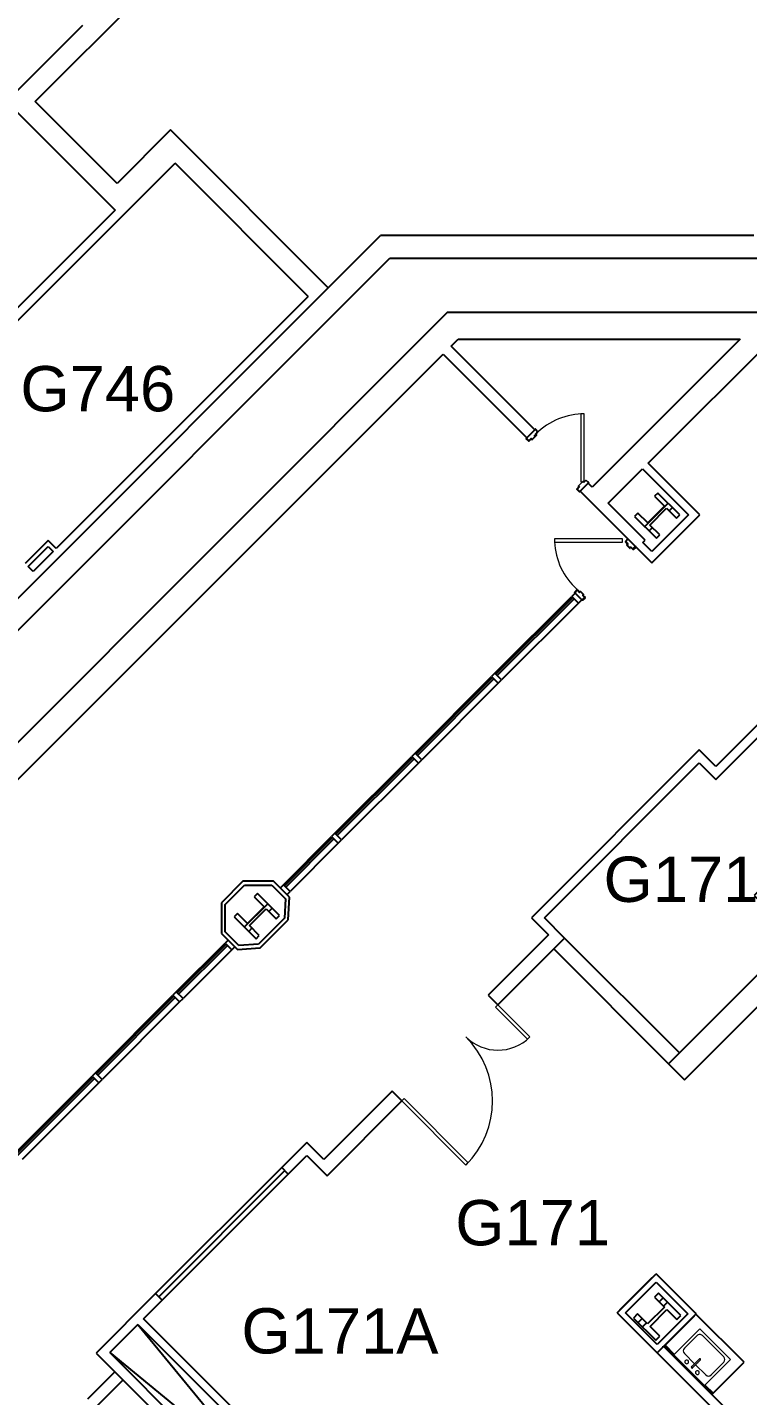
# Model space of a CAD drawing. Header units: inches. Extents: x -115 to 5677, y -261 to 4726.
# Drawn here: x 726 to 1108, y 2048 to 2773 of the extents above; entities that cross this region are included whole.
import ezdxf

# ---------------------------------------------------------------- set-up
doc = ezdxf.new("R2010")
doc.units = ezdxf.units.IN
doc.header["$LTSCALE"] = 96
doc.header["$MEASUREMENT"] = 0
for name, color, linetype in [('A-ANNO-ROOM', 4, 'CONTINUOUS'), ('A-COLS', 5, 'CONTINUOUS'), ('A-DOOR', 2, 'CONTINUOUS'), ('A-FLOR-CASE', 3, 'CONTINUOUS'), ('A-GLAZ', 2, 'CONTINUOUS'), ('A-GLAZ-SILL', 1, 'CONTINUOUS'), ('A-SHAFT', 1, 'CONTINUOUS'), ('A-WALL-FULL', 6, 'CONTINUOUS')]:
    doc.layers.add(name, color=color, linetype=linetype)
for name, color, linetype, lineweight in [('A-DOOR-1', 55, 'CONTINUOUS', 13), ('A-FLOR-OTLN-1', 55, 'CONTINUOUS', 13), ('A-GLAZ-1', 55, 'CONTINUOUS', 13), ('A-GLAZ-FRAM-1', 6, 'CONTINUOUS', 9), ('A-WALL-2', 2, 'CONTINUOUS', 50), ('P-FIXT', 6, 'CONTINUOUS', 9)]:
    doc.layers.add(name, color=color, linetype=linetype, lineweight=lineweight)
doc.styles.add('ARIAL', font='arial.ttf')

# ---------------------------------------------------------------- blocks, each defined once
blk = doc.blocks.new('PLUMB_Sink-Single_HED - 23_ W 19_5_ D 34_ H-5046426-ABSWR_AR_GL')
at = {"layer": 'P-FIXT'}
for p, q in [((12.12, 9.84), (-10.88, 9.84)), ((-10.88, 9.84), (-10.88, -9.66)), ((12.12, -9.66), (12.12, 9.84)), ((-9.38, -6.16), (-9.38, 3.34)), ((-7.38, 5.34), (0.29, 5.34)), ((0.24, 5.09), (0.24, 4.22)), ((0.95, 5.34), (8.62, 5.34)), ((0.99, 4.22), (0.99, 5.09)), ((10.62, 3.34), (10.62, -6.16)), ((-10.88, -9.66), (12.12, -9.66)), ((8.62, -8.16), (-7.38, -8.16))]:
    blk.add_line(p, q, dxfattribs=at)
at = {"layer": 'P-FIXT', "flags": 128}
for points in [[(0.24, 7.59), (0.24, 7.59), (0.24, 7.58), (0.24, 7.57), (0.24, 7.56), (0.24, 7.54), (0.24, 7.52), (0.24, 7.49), (0.24, 7.47), (0.24, 7.43), (0.24, 7.39), (0.24, 7.35), (0.24, 7.31), (0.24, 7.26), (0.24, 7.21), (0.24, 7.16), (0.24, 7.1), (0.24, 7.04), (0.24, 6.97), (0.24, 6.9), (0.24, 6.83), (0.24, 6.76), (0.24, 6.69), (0.24, 6.61), (0.24, 6.53), (0.24, 6.44), (0.24, 6.36), (0.24, 6.27), (0.24, 6.18), (0.24, 6.09), (0.24, 6), (0.24, 5.9), (0.24, 5.81), (0.24, 5.71), (0.24, 5.62), (0.24, 5.52), (0.24, 5.42), (0.24, 5.32), (0.24, 5.22), (0.24, 5.12), (0.24, 5.09)], [(0.99, 5.09), (0.99, 5.19), (0.99, 5.29), (0.99, 5.39), (0.99, 5.49), (0.99, 5.59), (0.99, 5.69), (0.99, 5.78), (0.99, 5.88), (0.99, 5.97), (0.99, 6.07), (0.99, 6.16), (0.99, 6.25), (0.99, 6.33), (0.99, 6.42), (0.99, 6.5), (0.99, 6.59), (0.99, 6.66), (0.99, 6.74), (0.99, 6.81), (0.99, 6.89), (0.99, 6.95), (0.99, 7.02), (0.99, 7.08), (0.99, 7.14), (0.99, 7.2), (0.99, 7.25), (0.99, 7.3), (0.99, 7.34), (0.99, 7.38), (0.99, 7.42), (0.99, 7.46), (0.99, 7.49), (0.99, 7.51), (0.99, 7.54), (0.99, 7.56), (0.99, 7.57), (0.99, 7.58), (0.99, 7.59), (0.99, 7.59)], [(0.24, 4.22), (0.24, 4.12), (0.24, 4.02), (0.24, 3.92), (0.24, 3.82), (0.24, 3.72), (0.24, 3.62), (0.24, 3.53), (0.24, 3.43), (0.24, 3.34), (0.24, 3.24), (0.24, 3.15), (0.24, 3.06), (0.24, 2.98), (0.24, 2.89), (0.24, 2.81), (0.24, 2.72), (0.24, 2.65), (0.24, 2.57), (0.24, 2.5), (0.24, 2.42), (0.24, 2.36), (0.24, 2.29), (0.24, 2.23), (0.24, 2.17), (0.24, 2.11), (0.24, 2.06), (0.24, 2.01), (0.24, 1.97), (0.24, 1.93), (0.24, 1.89), (0.24, 1.85), (0.24, 1.82), (0.24, 1.8), (0.24, 1.77), (0.24, 1.75), (0.24, 1.74), (0.24, 1.73), (0.24, 1.72), (0.24, 1.72)], [(0.99, 1.72), (0.99, 1.72), (0.99, 1.73), (0.99, 1.74), (0.99, 1.75), (0.99, 1.77), (0.99, 1.79), (0.99, 1.81), (0.99, 1.84), (0.99, 1.88), (0.99, 1.91), (0.99, 1.96), (0.99, 2), (0.99, 2.05), (0.99, 2.1), (0.99, 2.15), (0.99, 2.21), (0.99, 2.27), (0.99, 2.34), (0.99, 2.41), (0.99, 2.48), (0.99, 2.55), (0.99, 2.62), (0.99, 2.7), (0.99, 2.78), (0.99, 2.87), (0.99, 2.95), (0.99, 3.04), (0.99, 3.13), (0.99, 3.22), (0.99, 3.31), (0.99, 3.41), (0.99, 3.5), (0.99, 3.6), (0.99, 3.69), (0.99, 3.79), (0.99, 3.89), (0.99, 3.99), (0.99, 4.09), (0.99, 4.19), (0.99, 4.22)]]:
    blk.add_lwpolyline(points, dxfattribs=at)
at = {"layer": 'P-FIXT'}
for centre, radius, start, end in [((-3.38, 7.59), 1, 0, 180), ((-3.38, 7.59), 1, 180, 0), ((0.62, 7.59), 0.5, 0, 180), ((0.62, 7.59), 0.5, 180, 231.42857), ((0.62, 7.59), 0.375, 90, 235.64033), ((0.62, 7.59), 0.375, 304.35967, 90), ((0.62, 7.59), 0.5, 308.57143, 0), ((4.62, 7.59), 1, 0, 180), ((4.62, 7.59), 1, 180, 0), ((-7.38, 3.34), 2, 90, 180), ((0.62, 1.72), 0.375, 180, 0), ((8.62, 3.34), 2, 0, 90), ((-7.38, -6.16), 2, 180, 270), ((8.62, -6.16), 2, 270, 0)]:
    blk.add_arc(centre, radius, start, end, dxfattribs=at)
blk = doc.blocks.new('Counter - Counter-9813353-ABSWR_AR_GL')
at = {"layer": 'A-FLOR-CASE'}
for p, q in [((4355.03, 2486.2), (4349.37, 2480.54)), ((4385.44, 2455.79), (4355.03, 2486.2)), ((4349.37, 2480.54), (4371.29, 2458.62)), ((4309.77, 2397.1), (4249.01, 2457.87)), ((4371.29, 2458.62), (4304.03, 2391.35)), ((4243.26, 2452.12), (4304.03, 2391.36)), ((4312.51, 2382.87), (4385.44, 2455.79)), ((4304.03, 2391.35), (4312.51, 2382.87))]:
    blk.add_line(p, q, dxfattribs=at)
blk = doc.blocks.new('Counter Top - 24_ Depth-V152-ABSWR_AR_GL')
at = {"layer": 'A-FLOR-CASE'}
for p, q in [((-11.26, 0), (-47.26, 0)), ((-47.26, 0), (-47.26, -24)), ((-41.14, -0.75), (-47.26, -0.75)), ((-11.26, -0.75), (-18.14, -0.75)), ((-47.26, -24), (-11.64, -24))]:
    blk.add_line(p, q, dxfattribs=at)

msp = doc.modelspace()

# ---------------------------------------------------------------- hatches: boundary and pattern name
at = {"layer": 'A-COLS'}
h = msp.add_hatch(dxfattribs=at)
h.set_pattern_fill('FP_198', color=256, angle=-45, style=0, pattern_type=2)
h.set_pattern_definition([(45, (-3238.246, -167.171), (-9.503515, 9.503515), []), (45, (-3238.247, -152.77), (-9.503515, 9.503515), [])])
h.paths.add_polyline_path([(1059.32, 2502.4), (1061.06, 2504.14), (1055.81, 2509.4), (1064.69, 2518.28), (1069.94, 2513.03), (1071.69, 2514.77), (1060.09, 2526.37), (1058.35, 2524.62), (1063.6, 2519.37), (1054.72, 2510.49), (1049.47, 2515.74), (1047.72, 2513.99)], flags=0)
h = msp.add_hatch(dxfattribs=at)
h.set_pattern_fill('FP_197', color=256, angle=-45, style=0, pattern_type=2)
h.set_pattern_definition([(45, (-3238.246, -167.171), (-9.503515, 9.503515), []), (45, (-3238.247, -152.77), (-9.503515, 9.503515), [])])
h.paths.add_polyline_path([(847.18, 2290.27), (848.93, 2292.01), (843.68, 2297.27), (852.56, 2306.15), (857.81, 2300.89), (859.56, 2302.64), (847.96, 2314.24), (846.21, 2312.49), (851.47, 2307.24), (842.59, 2298.36), (837.33, 2303.61), (835.59, 2301.86)], flags=0)
h = msp.add_hatch(dxfattribs=at)
h.set_pattern_fill('FP_192', color=256, angle=-45, style=0, pattern_type=2)
h.set_pattern_definition([(45, (-3238.246, -167.171), (-9.503515, 9.503515), []), (45, (-3238.247, -152.77), (-9.503515, 9.503515), [])])
h.paths.add_polyline_path([(1059, 2077.6), (1061.15, 2079.75), (1055.91, 2084.99), (1064.83, 2093.92), (1070.07, 2088.68), (1072.22, 2090.83), (1060.41, 2102.64), (1058.26, 2100.49), (1063.5, 2095.25), (1054.58, 2086.32), (1049.34, 2091.56), (1047.19, 2089.41)], flags=0)

# ---------------------------------------------------------------- linework, layer by layer
for p, q in [((1060.09, 2526.37), (1058.35, 2524.62)), ((1058.35, 2524.62), (1063.6, 2519.37)), ((1071.69, 2514.77), (1060.09, 2526.37)), ((1049.47, 2515.74), (1047.72, 2513.99)), ((1054.72, 2510.49), (1049.47, 2515.74)), ((1063.6, 2519.37), (1054.72, 2510.49)), ((1055.81, 2509.4), (1064.69, 2518.28)), ((1064.69, 2518.28), (1069.94, 2513.03)), ((1069.94, 2513.03), (1071.69, 2514.77)), ((1047.72, 2513.99), (1059.32, 2502.4)), ((1061.06, 2504.14), (1055.81, 2509.4)), ((1059.32, 2502.4), (1061.06, 2504.14)), ((847.96, 2314.24), (846.21, 2312.49)), ((846.21, 2312.49), (851.47, 2307.24)), ((859.56, 2302.64), (847.96, 2314.24)), ((851.47, 2307.24), (842.59, 2298.36)), ((843.68, 2297.27), (852.56, 2306.15)), ((852.56, 2306.15), (857.81, 2300.89)), ((837.33, 2303.61), (835.59, 2301.86)), ((835.59, 2301.86), (847.18, 2290.27)), ((842.59, 2298.36), (837.33, 2303.61)), ((848.93, 2292.01), (843.68, 2297.27)), ((857.81, 2300.89), (859.56, 2302.64)), ((847.18, 2290.27), (848.93, 2292.01)), ((1060.41, 2102.64), (1058.26, 2100.49)), ((1072.22, 2090.83), (1060.41, 2102.64)), ((1063.5, 2095.25), (1054.58, 2086.32)), ((1058.26, 2100.49), (1063.5, 2095.25)), ((1049.34, 2091.56), (1047.19, 2089.41)), ((1047.19, 2089.41), (1059, 2077.6)), ((1054.58, 2086.32), (1049.34, 2091.56)), ((1055.91, 2084.99), (1064.83, 2093.92)), ((1064.83, 2093.92), (1070.07, 2088.68)), ((1070.07, 2088.68), (1072.22, 2090.83)), ((1061.15, 2079.75), (1055.91, 2084.99)), ((1059, 2077.6), (1061.15, 2079.75))]:
    msp.add_line(p, q, dxfattribs=at)
at = {"layer": 'A-DOOR', "lineweight": 9}
for p, q in [((1021.01, 2568.26), (1019.26, 2568.26)), ((1019.26, 2568.26), (1019.26, 2532.26)), ((1021.01, 2532.26), (1021.01, 2568.26)), ((1018, 2530.14), (1020.3, 2532.44)), ((1020.35, 2532.4), (1018.05, 2530.1)), ((1019.26, 2532.26), (1020.12, 2532.26)), ((1021.01, 2532.26), (1020.21, 2532.26)), ((1020.72, 2532.02), (1020.35, 2532.4)), ((1020.39, 2532.44), (1020.77, 2532.07)), ((1020.81, 2532.07), (1021.98, 2533.24)), ((1022.03, 2533.19), (1020.85, 2532.02)), ((1023.35, 2531.87), (1022.03, 2533.19)), ((1022.07, 2533.24), (1023.4, 2531.91)), ((1005.32, 2502.02), (1005.32, 2500.27)), ((1041.32, 2502.02), (1005.32, 2502.02)), ((1005.32, 2500.27), (1041.32, 2500.27)), ((975.34, 2255.27), (974.1, 2254.04)), ((974.1, 2254.04), (991.07, 2237.07)), ((975.34, 2255.27), (992.31, 2238.3)), ((992.31, 2238.3), (991.07, 2237.07)), ((924.43, 2204.36), (925.66, 2205.6)), ((924.43, 2204.36), (958.34, 2170.45)), ((925.66, 2205.6), (959.58, 2171.68)), ((958.34, 2170.45), (959.64, 2171.75))]:
    msp.add_line(p, q, dxfattribs=at)
at = {"layer": 'A-DOOR'}
for p, q in [((994.85, 2559.84), (995.11, 2560.11)), ((994.89, 2559.8), (994.85, 2559.84)), ((995.16, 2560.06), (994.89, 2559.8)), ((996.48, 2558.74), (995.16, 2560.06)), ((995.2, 2560.11), (996.53, 2558.78)), ((995.31, 2557.57), (996.48, 2558.74)), ((996.53, 2558.69), (995.35, 2557.52)), ((990.34, 2555.33), (990.6, 2555.6)), ((991.66, 2553.92), (990.34, 2555.25)), ((990.65, 2555.55), (990.38, 2555.29)), ((990.38, 2555.29), (991.71, 2553.96)), ((990.6, 2555.6), (990.65, 2555.55)), ((991.71, 2553.96), (992.88, 2555.13)), ((992.92, 2555.09), (991.75, 2553.92)), ((993.34, 2554.71), (992.97, 2555.09)), ((993.01, 2555.13), (993.39, 2554.76)), ((993.39, 2554.76), (995.69, 2557.06)), ((995.73, 2557.01), (993.43, 2554.71)), ((995.69, 2557.06), (995.31, 2557.43)), ((995.35, 2557.48), (995.73, 2557.1)), ((1017.21, 2528.46), (1018.38, 2529.63)), ((1018.42, 2529.59), (1017.25, 2528.42)), ((1018.38, 2529.68), (1018, 2530.05)), ((1018.05, 2530.1), (1018.42, 2529.72)), ((1023.09, 2531.6), (1023.35, 2531.87)), ((1023.13, 2531.56), (1023.09, 2531.6)), ((1023.4, 2531.82), (1023.13, 2531.56)), ((1018.53, 2527.05), (1017.21, 2528.37)), ((1017.25, 2528.42), (1018.58, 2527.09)), ((1018.58, 2527.09), (1018.84, 2527.36)), ((1018.89, 2527.31), (1018.62, 2527.05)), ((1018.84, 2527.36), (1018.89, 2527.31)), ((1042.86, 2500.6), (1044.19, 2501.92)), ((1044.03, 2499.34), (1042.86, 2500.51)), ((1044.23, 2501.88), (1042.91, 2500.55)), ((1042.91, 2500.55), (1044.08, 2499.38)), ((1044.5, 2501.62), (1044.23, 2501.88)), ((1044.28, 2501.92), (1044.54, 2501.66)), ((1044.54, 2501.66), (1044.5, 2501.62)), ((1043.66, 2498.92), (1044.03, 2499.29)), ((1045.25, 2497.24), (1043.66, 2498.83)), ((1044.08, 2499.25), (1043.7, 2498.88)), ((1043.7, 2498.88), (1045.29, 2497.28)), ((1045.29, 2497.28), (1045.67, 2497.66)), ((1045.71, 2497.62), (1045.34, 2497.24)), ((1046.93, 2496.44), (1045.76, 2497.62)), ((1045.8, 2497.66), (1046.97, 2496.49)), ((1046.97, 2496.49), (1048.3, 2497.81)), ((1048.34, 2497.77), (1047.02, 2496.44)), ((1048.03, 2498.08), (1048.08, 2498.12)), ((1048.3, 2497.81), (1048.03, 2498.08)), ((1048.08, 2498.12), (1048.34, 2497.86)), ((1015.99, 2473.73), (1017.32, 2475.05)), ((1016.26, 2473.37), (1015.99, 2473.64)), ((1017.36, 2475.01), (1016.04, 2473.68)), ((1016.04, 2473.68), (1016.3, 2473.42)), ((1016.3, 2473.42), (1016.26, 2473.37)), ((1018.53, 2473.84), (1017.36, 2475.01)), ((1017.41, 2475.05), (1018.58, 2473.88)), ((1018.62, 2473.88), (1019, 2474.26)), ((1019.04, 2474.21), (1018.67, 2473.84)), ((1020.63, 2472.62), (1019.04, 2474.21)), ((1019.09, 2474.26), (1020.68, 2472.67)), ((1020.26, 2472.25), (1020.63, 2472.62)), ((1021.43, 2470.94), (1020.26, 2472.12)), ((1020.68, 2472.58), (1020.3, 2472.2)), ((1020.3, 2472.16), (1021.47, 2470.99)), ((1019.79, 2469.84), (1019.84, 2469.88)), ((1020.06, 2469.57), (1019.79, 2469.84)), ((1019.84, 2469.88), (1020.1, 2469.62)), ((1020.1, 2469.62), (1021.43, 2470.94)), ((1021.47, 2470.9), (1020.15, 2469.57))]:
    msp.add_line(p, q, dxfattribs=at)
at = {"layer": 'A-DOOR', "lineweight": 9}
for centre, radius, start, end in [((1021.01, 2532.26), 36, 92.28631, 137.78631), ((1020.35, 2532.4), 0.0625, 45, 135), ((1020.79, 2532.09), 0.0938, 225, 315), ((1020.79, 2532.09), 0.0312, 225, 315), ((1022.03, 2533.19), 0.0625, 45, 135), ((1041.32, 2502.02), 36, 182.28631, 227.78631), ((975.34, 2255.27), 24, 225, 315), ((924.43, 2204.36), 48, 315, 45)]:
    msp.add_arc(centre, radius, start, end, dxfattribs=at)
at = {"layer": 'A-DOOR'}
for centre, radius, start, end in [((995.16, 2560.06), 0.0625, 45, 135), ((996.48, 2558.74), 0.0625, 315, 45), ((990.38, 2555.29), 0.0625, 135, 225), ((991.71, 2553.96), 0.0625, 225, 315), ((992.95, 2555.07), 0.0938, 45, 135), ((992.95, 2555.07), 0.0313, 45, 135), ((993.39, 2554.76), 0.0625, 225, 315), ((995.38, 2557.5), 0.0938, 135, 225), ((995.38, 2557.5), 0.0313, 135, 225), ((995.69, 2557.06), 0.0625, 315, 45), ((1018.05, 2530.1), 0.0625, 135, 225), ((1018.36, 2529.66), 0.0312, 315, 45), ((1018.36, 2529.66), 0.0938, 315, 45), ((1023.35, 2531.87), 0.0625, 315, 45), ((1017.25, 2528.42), 0.0625, 135, 225), ((1018.58, 2527.09), 0.0625, 225, 315), ((1042.91, 2500.55), 0.0625, 135, 225), ((1044.23, 2501.88), 0.0625, 45, 135), ((1043.7, 2498.88), 0.0625, 135, 225), ((1044.01, 2499.32), 0.0312, 315, 45), ((1044.01, 2499.32), 0.0937, 315, 45), ((1045.29, 2497.28), 0.0625, 225, 315), ((1045.74, 2497.59), 0.0937, 45, 135), ((1045.74, 2497.59), 0.0312, 45, 135), ((1046.97, 2496.49), 0.0625, 225, 315), ((1048.3, 2497.81), 0.0625, 315, 45), ((1016.04, 2473.68), 0.0625, 135, 225), ((1017.36, 2475.01), 0.0625, 45, 135), ((1018.6, 2473.91), 0.0937, 225, 315), ((1018.6, 2473.91), 0.0313, 225, 315), ((1019.04, 2474.21), 0.0625, 45, 135), ((1020.32, 2472.18), 0.0937, 135, 225), ((1020.32, 2472.18), 0.0313, 135, 225), ((1020.63, 2472.62), 0.0625, 315, 45), ((1020.1, 2469.62), 0.0625, 225, 315), ((1021.43, 2470.94), 0.0625, 315, 45)]:
    msp.add_arc(centre, radius, start, end, dxfattribs=at)
at = {"layer": 'A-DOOR-1'}
for p, q in [((1041.32, 2501.22), (1041.32, 2502.02)), ((1041.32, 2500.27), (1041.32, 2501.14))]:
    msp.add_line(p, q, dxfattribs=at)
at = {"layer": 'A-FLOR-OTLN-1'}
for p, q in [((1046.68, 2496.76), (1048.06, 2498.15)), ((1019.77, 2469.86), (1021.15, 2471.24))]:
    msp.add_line(p, q, dxfattribs=at)
at = {"layer": 'A-GLAZ'}
for p, q in [((1015, 2471.1), (974.28, 2430.37)), ((974.98, 2429.66), (1015.71, 2470.39)), ((972.51, 2428.6), (932.03, 2388.12)), ((932.73, 2387.41), (973.22, 2427.9)), ((930.26, 2386.35), (889.54, 2345.64)), ((890.25, 2344.93), (930.97, 2385.65)), ((887.77, 2343.87), (862.29, 2318.38)), ((863, 2317.68), (888.48, 2343.16)), ((831.31, 2287.4), (805.49, 2261.59)), ((806.2, 2260.88), (832.02, 2286.7)), ((832.02, 2286.7), (831.31, 2287.4)), ((805.49, 2261.59), (806.2, 2260.88)), ((803.73, 2259.82), (762.71, 2218.8)), ((763.42, 2218.1), (804.43, 2259.11)), ((804.43, 2259.11), (803.73, 2259.82)), ((762.71, 2218.8), (763.42, 2218.1)), ((760.94, 2217.04), (720.28, 2176.38)), ((720.99, 2175.67), (761.65, 2216.33)), ((761.65, 2216.33), (760.94, 2217.04)), ((795.69, 2100.64), (862.51, 2167.46))]:
    msp.add_line(p, q, dxfattribs=at)
at = {"layer": 'A-GLAZ-1'}
for p, q in [((888.48, 2343.16), (887.77, 2343.87)), ((862.29, 2318.38), (863, 2317.68))]:
    msp.add_line(p, q, dxfattribs=at)
at = {"layer": 'A-GLAZ-FRAM-1'}
for p, q in [((863.75, 2166.22), (862.51, 2167.46)), ((795.69, 2100.64), (796.93, 2099.4))]:
    msp.add_line(p, q, dxfattribs=at)
at = {"layer": 'A-GLAZ-SILL'}
for p, q in [((973.75, 2430.9), (1014.47, 2471.63)), ((1018.01, 2468.09), (977.28, 2427.37)), ((931.5, 2388.65), (971.98, 2429.13)), ((975.51, 2425.6), (935.03, 2385.12)), ((889.01, 2346.17), (929.73, 2386.88)), ((933.26, 2383.35), (892.55, 2342.63)), ((861.76, 2318.91), (887.24, 2344.4)), ((890.78, 2340.86), (865.29, 2315.38)), ((804.96, 2262.12), (830.78, 2287.93)), ((834.31, 2284.4), (808.5, 2258.58)), ((762.18, 2219.34), (803.2, 2260.35)), ((806.73, 2256.81), (765.72, 2215.8)), ((719.75, 2176.91), (760.41, 2217.57)), ((763.95, 2214.03), (723.29, 2173.37)), ((860.83, 2169.14), (794.01, 2102.32)), ((797.46, 2098.87), (864.28, 2165.69))]:
    msp.add_line(p, q, dxfattribs=at)
at = {"layer": 'A-SHAFT'}
for points in [[(864.28, 2165.69), (860.83, 2169.14)], [(794.01, 2102.32), (797.46, 2098.87)], [(784.64, 2086.05), (921.55, 1919.27)], [(769.7, 2071.12), (936.49, 1934.2)]]:
    msp.add_lwpolyline(points, dxfattribs=at)
at = {"layer": 'A-WALL-2'}
msp.add_line((1063.15, 2074.48), (1063.24, 2074.39), dxfattribs=at)
at = {"layer": 'A-WALL-FULL'}
for p, q in [((730.2, 2733.7), (788.94, 2792.44)), ((755.21, 2773.92), (718.44, 2737.15)), ((714.18, 2734.52), (772.51, 2676.18)), ((773.57, 2690.32), (730.2, 2733.7)), ((801.91, 2718.66), (773.57, 2690.32)), ((885.46, 2635.11), (801.91, 2718.66)), ((658.54, 2555.32), (804.29, 2701.07)), ((874.85, 2630.51), (804.29, 2701.07)), ((772.51, 2676.18), (627.78, 2531.45)), ((377.58, 2127.23), (913.18, 2662.83)), ((1110.83, 2662.83), (913.18, 2662.83)), ((377.58, 2110.26), (918.15, 2650.83)), ((918.15, 2650.83), (1115.08, 2650.83)), ((874.85, 2630.51), (846.52, 2602.18)), ((948.45, 2621.9), (-5.19, 1668.27)), ((1117.69, 2621.9), (948.45, 2621.9)), ((1054.92, 2542.15), (1134.66, 2621.9)), ((846.52, 2602.18), (741.32, 2496.98)), ((950.52, 2604.17), (954.25, 2607.9)), ((994.85, 2559.84), (950.52, 2604.17)), ((954.25, 2607.9), (1103.69, 2607.9)), ((1103.69, 2607.9), (1025.24, 2529.45)), ((145.65, 1799.3), (946.28, 2599.93)), ((946.28, 2599.93), (990.6, 2555.6)), ((990.6, 2555.6), (994.85, 2559.84)), ((1033.72, 2520.96), (1051.91, 2539.15)), ((1051.91, 2539.15), (1076.23, 2514.83)), ((1082.24, 2514.83), (1054.92, 2542.15)), ((1023.13, 2531.56), (1018.89, 2527.31)), ((1025.24, 2529.45), (1023.13, 2531.56)), ((1018.89, 2527.31), (1049.06, 2497.14)), ((1053.31, 2501.38), (1033.72, 2520.96)), ((1076.23, 2514.83), (1056.79, 2495.38)), ((1056.79, 2489.37), (1082.24, 2514.83)), ((737.08, 2501.22), (724.86, 2489)), ((741.32, 2496.98), (737.08, 2501.22)), ((1052.05, 2500.12), (1053.31, 2501.38)), ((726.45, 2487.41), (737.08, 2498.04)), ((739.73, 2495.39), (729.1, 2484.76)), ((737.08, 2498.04), (739.73, 2495.39)), ((1049.04, 2497.12), (1056.79, 2489.37)), ((1056.79, 2495.38), (1052.05, 2500.12)), ((729.1, 2484.76), (726.45, 2487.41)), ((1192.55, 2483.36), (1090.73, 2381.54)), ((1090.73, 2374.64), (1128.78, 2412.69)), ((1081.98, 2390.29), (993.04, 2301.35)), ((1090.73, 2381.54), (1081.98, 2390.29)), ((999.93, 2301.35), (1081.98, 2383.39)), ((1081.98, 2383.39), (1090.73, 2374.64)), ((840.27, 2320.71), (828.84, 2309.29)), ((856.42, 2320.71), (840.27, 2320.71)), ((864.91, 2312.23), (856.42, 2320.71)), ((830.84, 2308.46), (841.09, 2318.71)), ((841.09, 2318.71), (855.59, 2318.71)), ((855.59, 2318.71), (862.85, 2311.45)), ((861.76, 2318.91), (859.99, 2317.14)), ((865.29, 2315.38), (861.76, 2318.91)), ((863.53, 2313.61), (865.29, 2315.38)), ((864.14, 2300.26), (864.91, 2312.23)), ((828.84, 2309.29), (828.84, 2293.14)), ((830.84, 2293.97), (830.84, 2308.46)), ((862.85, 2311.45), (862.2, 2301.14)), ((862.2, 2301.14), (848.41, 2287.36)), ((849.3, 2285.41), (864.14, 2300.26)), ((993.04, 2301.35), (1002.1, 2292.29)), ((1010.67, 2290.61), (999.93, 2301.35)), ((828.84, 2293.14), (837.33, 2284.65)), ((838.1, 2286.71), (830.84, 2293.97)), ((1002.1, 2292.29), (970.21, 2260.4)), ((975.34, 2255.27), (1010.67, 2290.61)), ((837.33, 2284.65), (849.3, 2285.41)), ((848.41, 2287.36), (838.1, 2286.71)), ((970.21, 2260.4), (975.34, 2255.27)), ((919.3, 2209.49), (883.15, 2173.34)), ((884.83, 2164.76), (924.43, 2204.36)), ((924.43, 2204.36), (919.3, 2209.49)), ((874.09, 2182.4), (860.83, 2169.14)), ((883.15, 2173.34), (874.09, 2182.4)), ((864.28, 2165.69), (874.09, 2175.5)), ((874.09, 2175.5), (884.83, 2164.76)), ((1038.49, 2092.24), (1059.11, 2112.86)), ((1056.81, 2110.74), (1039.73, 2093.66)), ((1056.9, 2110.65), (1056.81, 2110.74)), ((1080.32, 2091.65), (1059.11, 2112.86)), ((794.01, 2102.32), (762.54, 2070.85)), ((1042.91, 2092.24), (1059.11, 2108.44)), ((1059.11, 2108.44), (1075.9, 2091.65)), ((787.64, 2089.06), (797.46, 2098.87)), ((872.35, 2004.36), (787.64, 2089.06)), ((1038.49, 2092.24), (1157.26, 1973.47)), ((1059.7, 2075.45), (1042.91, 2092.24)), ((1075.9, 2091.65), (1059.7, 2075.45)), ((1080.32, 2091.65), (1059.7, 2071.03)), ((1063.33, 2074.48), (1079.48, 2090.63)), ((1080.46, 2091.6), (1080.37, 2091.69)), ((784.64, 2086.05), (769.7, 2071.12)), ((784.64, 2086.05), (936.49, 1934.2)), ((1156.14, 1981.49), (1063.24, 2074.39)), ((762.54, 2070.85), (921.55, 1911.84)), ((921.55, 1919.27), (769.7, 2071.12)), ((772.44, 2060.95), (757.99, 2046.5)), ((762.32, 2042.17), (776.77, 2056.62))]:
    msp.add_line(p, q, dxfattribs=at)
at = {"layer": 'A-WALL-FULL', "extrusion": (0, 0, -1)}
for p, q in [((1016.24, 2473.39), (1014.47, 2471.63)), ((1014.47, 2471.63), (1018.01, 2468.09)), ((1019.77, 2469.86), (1016.24, 2473.39)), ((1018.01, 2468.09), (1019.77, 2469.86)), ((973.75, 2430.9), (971.98, 2429.13)), ((971.98, 2429.13), (975.51, 2425.6)), ((977.28, 2427.37), (973.75, 2430.9)), ((975.51, 2425.6), (977.28, 2427.37)), ((931.5, 2388.65), (929.73, 2386.88)), ((929.73, 2386.88), (933.26, 2383.35)), ((935.03, 2385.12), (931.5, 2388.65)), ((933.26, 2383.35), (935.03, 2385.12)), ((889.01, 2346.17), (887.24, 2344.4)), ((887.24, 2344.4), (890.78, 2340.86)), ((892.55, 2342.63), (889.01, 2346.17)), ((890.78, 2340.86), (892.55, 2342.63)), ((832.41, 2289.57), (830.78, 2287.93)), ((830.78, 2287.93), (834.31, 2284.4)), ((834.31, 2284.4), (835.95, 2286.03)), ((804.96, 2262.12), (803.2, 2260.35)), ((808.5, 2258.58), (804.96, 2262.12)), ((803.2, 2260.35), (806.73, 2256.81)), ((806.73, 2256.81), (808.5, 2258.58)), ((762.18, 2219.34), (760.41, 2217.57)), ((760.41, 2217.57), (763.95, 2214.03)), ((765.72, 2215.8), (762.18, 2219.34)), ((763.95, 2214.03), (765.72, 2215.8))]:
    msp.add_line(p, q, dxfattribs=at)

# ---------------------------------------------------------------- block references
at = {"layer": 'A-WALL-FULL'}
msp.add_blockref('Counter - Counter-9813353-ABSWR_AR_GL', (-3238.33, -167.26), dxfattribs=at)
at = {"layer": 'A-WALL-FULL', "rotation": 134.9999999999995}
msp.add_blockref('Counter Top - 24_ Depth-V152-ABSWR_AR_GL', (1055.36, 2082.44), dxfattribs=at)
at = {"layer": 'P-FIXT', "rotation": 135.0000000000009}
msp.add_blockref('PLUMB_Sink-Single_HED - 23_ W 19_5_ D 34_ H-5046426-ABSWR_AR_GL', (1083.98, 2068.27), dxfattribs=at)

# ---------------------------------------------------------------- texts
at = {"layer": 'A-ANNO-ROOM', "style": 'ARIAL'}
for s, p in [('G746', (722.36, 2569.62)), ('G171D', (1031.28, 2309.78)), ('G171', (952.75, 2127.9)), ('G171A', (839.44, 2070.61))]:
    msp.add_text(s, height=24, dxfattribs=at).set_placement(p)

doc.saveas('drawing.dxf')
